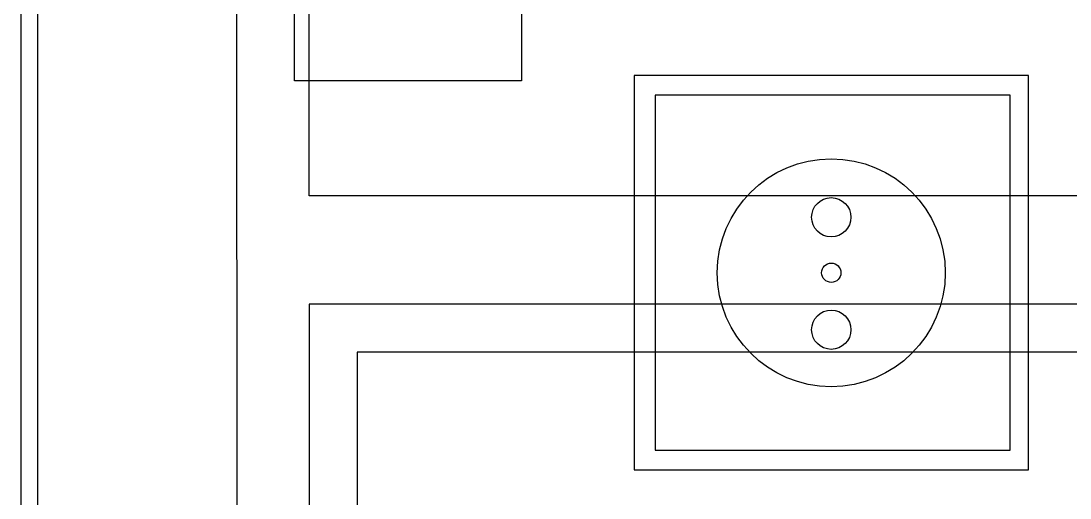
# Model space of a CAD drawing. Header units: inches. Extents: x 567429 to 582707, y 126347 to 133675.
# Drawn here: x 579776.51 to 579820.12, y 131630.02 to 131649.85 of the extents above; entities that cross this region are included whole.
import ezdxf

# ---------------------------------------------------------------- set-up
doc = ezdxf.new("R2010")
doc.units = ezdxf.units.IN
doc.header["$MEASUREMENT"] = 0
for name, color, linetype in [('BORD', 3, 'Continuous'), ('mobl', 11, 'Continuous'), ('NURSE CALL WIRE', 4, 'Continuous'), ('SOCKET WIRE', 4, 'Continuous'), ('wall kanaf', 4, 'Continuous')]:
    doc.layers.add(name, color=color, linetype=linetype)

# ---------------------------------------------------------------- blocks, each defined once
blk = doc.blocks.new('BOARD1')
at = {"layer": 'BORD', "color": 4}
blk.add_line((-77.345, 2.639), (98.928, 2.639), dxfattribs=at)
at = {"layer": 'BORD'}
for p, q in [((-33.516, -10.387), (-33.516, 0)), ((-33.516, 0), (33.516, 0)), ((33.516, -10.387), (-33.516, -10.387)), ((-51.333, -15.542), (-51.333, -33.606)), ((-33.269, -15.542), (-51.333, -15.542)), ((-33.269, -33.606), (-33.269, -15.542)), ((-50.426, -16.503), (-50.426, -32.761)), ((-34.168, -16.503), (-50.426, -16.503)), ((-34.168, -32.761), (-34.168, -16.503)), ((-50.426, -32.761), (-34.168, -32.761)), ((-51.333, -33.606), (-33.269, -33.606))]:
    blk.add_line(p, q, dxfattribs=at)
at = {"layer": 'BORD', "color": 30}
for radius in [5.219, 0.442]:
    blk.add_circle((-42.301, -24.574), radius, dxfattribs=at)
at = {"layer": 'BORD', "color": 2}
for centre in [(-44.909, -24.574), (-39.763, -24.574)]:
    blk.add_circle(centre, 0.9, dxfattribs=at)

msp = doc.modelspace()

# ---------------------------------------------------------------- linework, layer by layer
at = {"layer": 'mobl', "color": 15}
for p, q in [((579788.486, 131642.575), (579788.486, 131732.575)), ((579988.486, 131642.575), (579788.486, 131642.575)), ((579833.486, 131638.075), (579788.486, 131638.075)), ((579788.486, 131638.075), (579788.486, 131593.075)), ((579833.486, 131636.075), (579790.486, 131636.075)), ((579790.486, 131636.075), (579790.486, 131595.075))]:
    msp.add_line(p, q, dxfattribs=at)
at = {"layer": 'NURSE CALL WIRE'}
msp.add_line((579776.51, 131755.334), (579776.51, 131429.032), dxfattribs=at)
at = {"layer": 'SOCKET WIRE'}
msp.add_line((579777.191, 131756.73), (579777.191, 131429.032), dxfattribs=at)
at = {"layer": 'wall kanaf', "color": 15, "lineweight": 20, "ltscale": 0.1}
msp.add_line((579785.486, 131400.789), (579785.486, 131859.789), dxfattribs=at)

# ---------------------------------------------------------------- block references
at = {"layer": 'BORD', "ltscale": 5, "xscale": 0.9077507259660533, "yscale": 0.9077507259660533, "zscale": 0.9077507259660533, "rotation": 90.00288558390875}
msp.add_blockref('BOARD1', (579787.883, 131677.779), dxfattribs=at)

doc.saveas('drawing.dxf')
